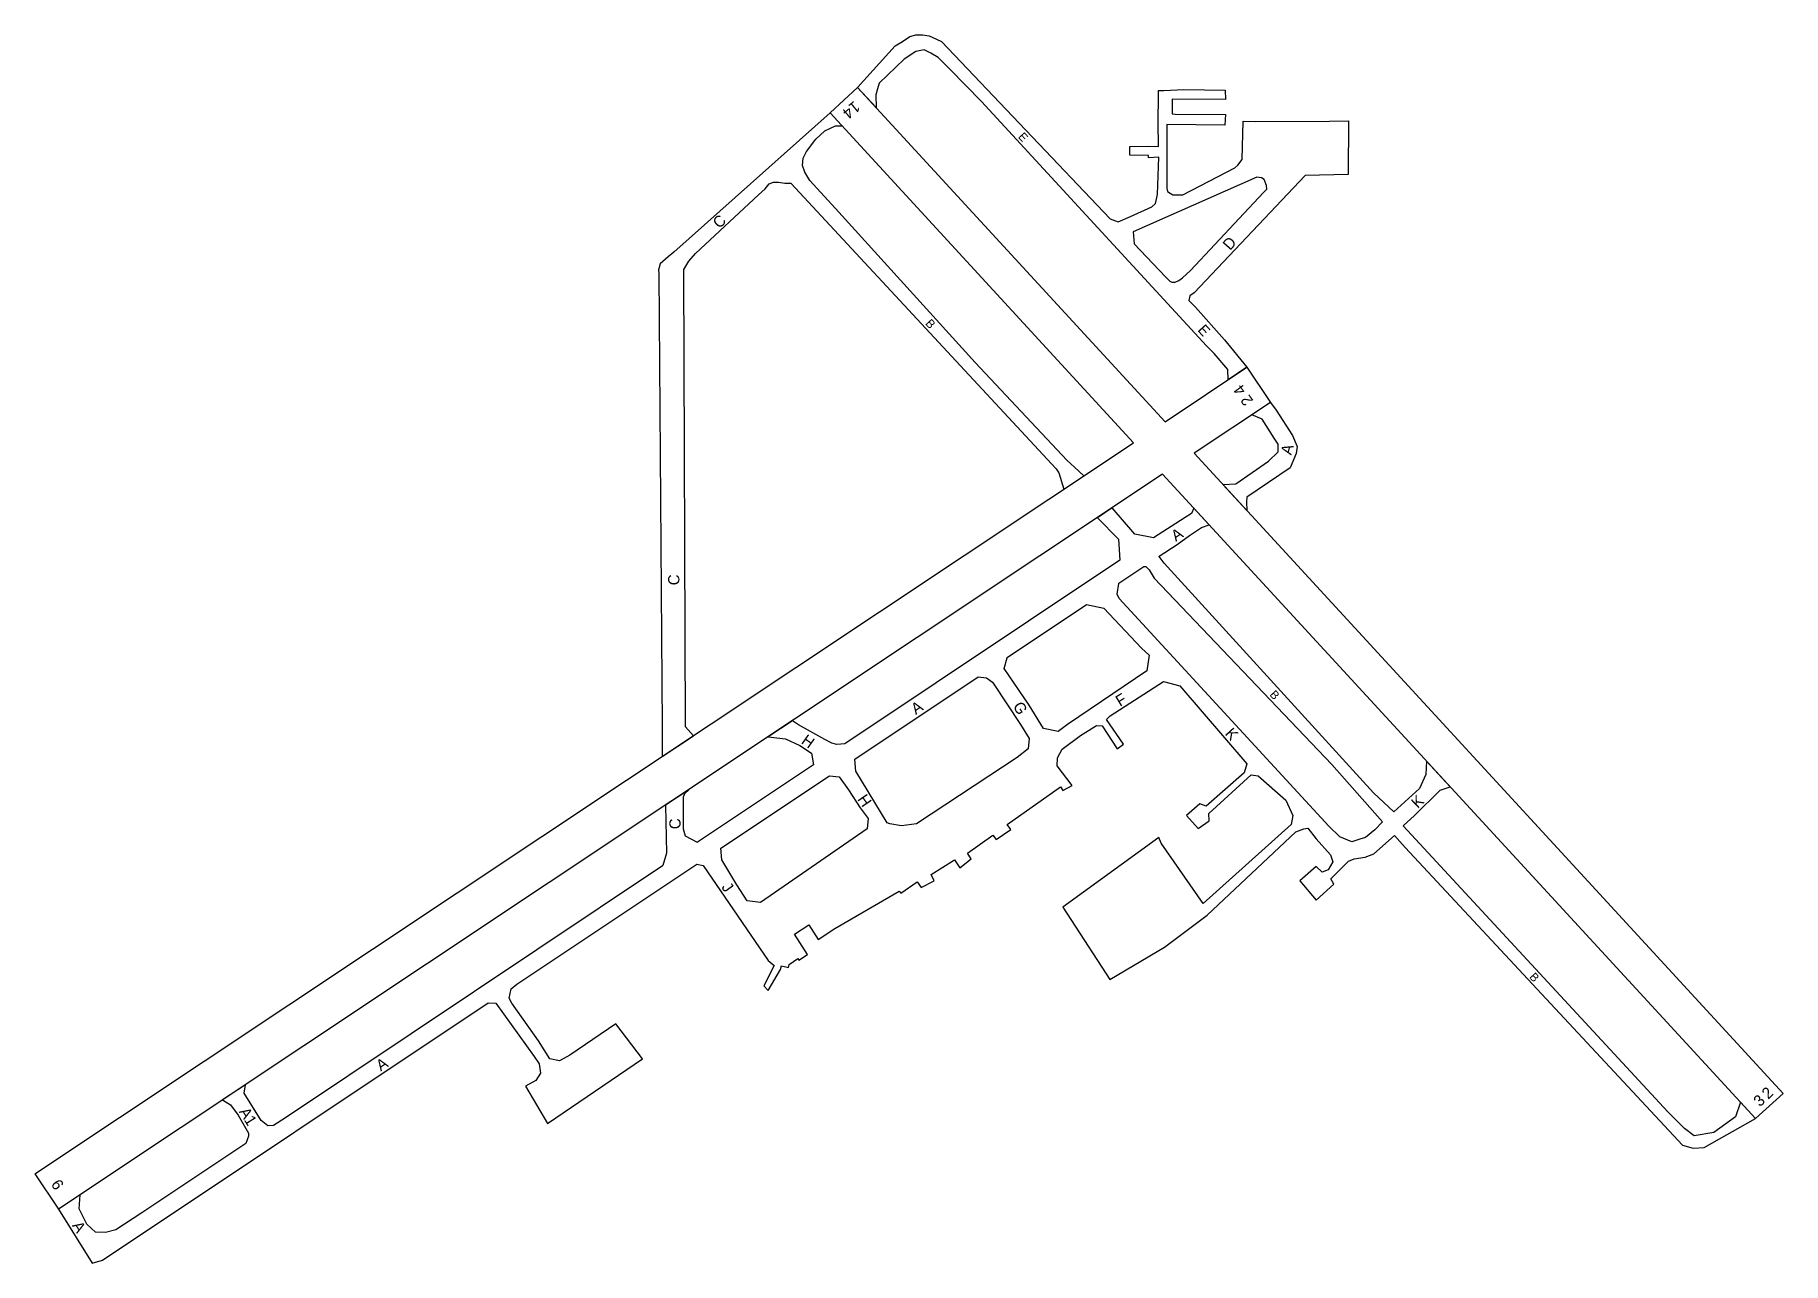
# Model space of a CAD drawing. Extents: x 0.37 to 5.04, y 1.82 to 5.1.
import ezdxf

# ---------------------------------------------------------------- set-up
doc = ezdxf.new("R2010")
doc.units = 0
doc.header["$MEASUREMENT"] = 0

msp = doc.modelspace()

# ---------------------------------------------------------------- linework, layer by layer
at = {"linetype": 'Continuous'}
for p, q in [((2.4958, 4.8901), (2.5693, 4.9576)), ((0.3725, 2.0579), (0.4353, 1.9639))]:
    msp.add_line(p, q, dxfattribs=at)
at = {"color": 254}
for points in [[(3.4536, 4.3892), (3.4714, 4.3711), (3.5488, 4.2844), (3.6091, 4.2111), (3.559, 4.1778), (3.5578, 4.2051), (3.5213, 4.248), (3.5013, 4.2681), (2.9, 4.9204), (2.8155, 5.0069), (2.7846, 5.038), (2.7646, 5.0492), (2.7468, 5.0581), (2.7246, 5.0536), (2.6936, 5.0336), (2.6271, 4.9693), (2.6226, 4.9538), (2.6182, 4.9382), (2.6186, 4.9041), (2.5693, 4.9576), (2.6692, 5.069), (2.6892, 5.0801), (2.7092, 5.0935), (2.7246, 5.0979), (2.7424, 5.0979), (2.7601, 5.0957), (2.7802, 5.0868), (2.7935, 5.0801), (3.2441, 4.6069), (3.2649, 4.5996), (3.2982, 4.6136), (3.3549, 4.6396), (3.365, 4.6483), (3.3699, 4.6722), (3.3735, 4.7721), (3.3458, 4.7704), (3.3458, 4.776), (3.2967, 4.7771), (3.2964, 4.8), (3.345, 4.8008), (3.3728, 4.8006), (3.3723, 4.8653), (3.3725, 4.9357), (3.3732, 4.9499), (3.3869, 4.9501), (3.4402, 4.9524), (3.5511, 4.9508), (3.5514, 4.9258), (3.4092, 4.9263), (3.4092, 4.8913), (3.4094, 4.8879), (3.4169, 4.8868), (3.5514, 4.8858), (3.5503, 4.8571), (3.3951, 4.8589), (3.3951, 4.6879), (3.3969, 4.6806), (3.4108, 4.6716), (3.4375, 4.6712), (3.5766, 4.7431), (3.5848, 4.7505), (3.5958, 4.7659), (3.5993, 4.8675), (3.6321, 4.867), (3.8296, 4.8681), (3.8803, 4.8689), (3.879, 4.7255), (3.7641, 4.7232), (3.4678, 4.41), (3.4568, 4.4021), (3.4536, 4.3892)], [(2.4958, 4.8901), (2.0786, 4.5186), (2.0632, 4.5054), (2.0421, 4.4871), (2.0377, 4.4715), (2.0387, 4.4611), (2.0476, 3.2515), (2.0476, 3.1723), (2.1308, 3.2277), (2.1097, 3.2515), (2.1052, 4.4721), (2.1185, 4.4943), (2.1362, 4.5143), (2.3046, 4.6716), (2.3224, 4.6871), (2.3333, 4.7004), (2.3445, 4.7049), (2.3578, 4.7049), (2.3754, 4.7026), (2.3909, 4.7026), (3.0999, 3.9402), (3.1064, 3.929), (3.1199, 3.8856), (3.1732, 3.9211), (3.1485, 3.9446), (3.1286, 3.9623), (2.8828, 4.2239), (2.5194, 4.625), (2.4419, 4.7093), (2.4286, 4.7316), (2.4219, 4.7492), (2.4242, 4.7691), (2.4331, 4.7868), (2.4574, 4.8201), (2.4818, 4.8422), (2.4973, 4.8489), (2.5106, 4.8556), (2.528, 4.8551)], [(3.4028, 4.4407), (3.408, 4.4386), (3.4169, 4.4386), (3.4269, 4.443), (3.4368, 4.4497), (3.4579, 4.4697), (3.6531, 4.6774), (3.6622, 4.6863), (3.661, 4.6962), (3.6554, 4.7123), (3.6476, 4.7168), (3.635, 4.7188), (3.5892, 4.6979), (3.3056, 4.5729), (3.3075, 4.5404), (3.3914, 4.4524), (3.4028, 4.4407)], [(3.6718, 4.117), (3.6871, 4.0967), (3.7307, 4.0287), (3.7435, 3.9998), (3.7401, 3.981), (3.724, 3.9428), (3.6091, 3.8641), (3.6074, 3.8521), (3.6086, 3.8286), (3.5444, 3.8984), (3.5796, 3.8997), (3.6668, 3.9607), (3.6928, 3.9849), (3.6928, 4.0055), (3.682, 4.0218), (3.6493, 4.0725), (3.6221, 4.0839)], [(3.4299, 3.3611), (3.6085, 3.1522), (3.6014, 3.1283), (3.4997, 3.04), (3.4829, 3.0461), (3.4476, 3.0151), (3.4786, 2.9799), (3.5078, 3.0002), (3.5068, 3.0196), (3.6199, 3.123), (3.6393, 3.1204), (3.7125, 3.0553), (3.7316, 3.0143), (3.7272, 2.9904), (3.492, 2.7802), (3.3797, 2.9411), (3.3737, 2.9556), (3.1175, 2.77), (3.2429, 2.5772), (3.3892, 2.6636), (3.503, 2.7485), (3.7396, 2.971), (3.7612, 2.9794), (3.7715, 2.9811), (3.7934, 2.9525), (3.8323, 2.9101), (3.8383, 2.8907), (3.826, 2.8695), (3.8101, 2.8632), (3.7942, 2.8783), (3.7503, 2.8406), (3.7942, 2.7887), (3.841, 2.8314), (3.8331, 2.8455), (3.8525, 2.865), (3.8799, 2.8924), (3.8949, 2.8986), (3.925, 2.9031), (3.9479, 2.9128), (4.0032, 2.9611), (4.0314, 2.929), (4.7725, 2.1347), (4.8006, 2.1265), (4.8299, 2.129), (4.9672, 2.2056), (4.9268, 2.2495), (4.9139, 2.2108), (4.8554, 2.1689), (4.8036, 2.1596), (4.777, 2.1791), (4.7326, 2.2235), (4.0261, 2.9871), (4.0568, 3.0143), (4.1248, 3.0824), (4.1521, 3.091), (4.0886, 3.16), (4.087, 3.1239), (4.0701, 3.0868), (4.0012, 3.0248), (3.9471, 3.0756), (3.3879, 3.6879), (3.3746, 3.7057), (3.3748, 3.7065), (3.4224, 3.7382), (3.4554, 3.7622), (3.4875, 3.7835), (3.5084, 3.7902), (3.4673, 3.8348), (3.4613, 3.821), (3.4436, 3.8105), (3.3596, 3.7557), (3.3093, 3.7656), (3.2495, 3.836), (3.2097, 3.8096), (3.2659, 3.7522), (3.2694, 3.6964), (3.2694, 3.6964), (2.5349, 3.2056), (2.5139, 3.2041), (2.5007, 3.2078), (2.4814, 3.2173), (2.4115, 3.2564), (2.3953, 3.2678), (2.3308, 3.2249), (2.3764, 3.219), (2.4147, 3.2017), (2.4459, 3.1815), (2.4518, 3.15), (2.4518, 3.15), (2.1421, 2.9432), (2.1421, 2.943), (2.1096, 2.9592), (2.1047, 2.9781), (2.1047, 3.0646), (2.1081, 3.0735), (2.1185, 3.0836), (2.0562, 3.0422), (2.059, 2.914), (2.0494, 2.8812), (2.0484, 2.8805), (1.0418, 2.2081), (1.0099, 2.1877), (0.9948, 2.186), (0.9762, 2.201), (0.9313, 2.2736), (0.9346, 2.296), (0.8736, 2.2554), (0.8949, 2.2426), (0.9153, 2.2151), (0.9427, 2.1672), (0.9427, 2.1585), (0.9357, 2.1394), (0.6579, 1.9538), (0.5889, 1.9087), (0.5607, 1.9017), (0.5342, 1.9025), (0.5111, 1.9238), (0.4907, 1.9645), (0.4935, 2.0026), (0.4353, 1.9639), (0.5253, 1.8203), (0.5533, 1.8276), (1.5828, 2.5144), (1.6029, 2.5139), (1.7057, 2.3714), (1.7189, 2.3518), (1.7225, 2.3271), (1.7101, 2.3076), (1.6826, 2.2925), (1.7411, 2.1925), (1.9951, 2.3651), (1.9234, 2.459), (1.8004, 2.3748), (1.7729, 2.3599), (1.7472, 2.3651), (1.7168, 2.4129), (1.6457, 2.5142), (1.6392, 2.5275), (1.6439, 2.5525), (1.659, 2.5649), (2.1399, 2.8849), (2.157, 2.8809), (2.3304, 2.6277), (2.3469, 2.614), (2.3193, 2.5601), (2.3301, 2.5479), (2.3632, 2.6039), (2.3661, 2.6136), (2.3844, 2.6086), (2.3861, 2.6171), (2.4097, 2.6326), (2.4122, 2.6288), (2.4357, 2.6441), (2.4007, 2.6976), (2.4388, 2.7226), (2.464, 2.684), (2.5084, 2.7131), (2.6801, 2.8128), (2.6848, 2.8075), (2.7282, 2.8376), (2.7389, 2.8224), (2.7735, 2.8399), (2.7653, 2.8568), (2.8281, 2.8968), (2.8423, 2.8747), (2.8725, 2.8991), (2.8629, 2.9139), (2.9308, 2.9621), (2.939, 2.9506), (2.9783, 2.9772), (2.9683, 2.991), (3.1108, 3.0915), (3.1171, 3.0814), (3.1421, 3.0952), (3.1018, 3.1475), (3.1027, 3.1687), (3.116, 3.1917), (3.1647, 3.2281), (3.2073, 3.2546), (3.2222, 3.2538), (3.2621, 3.1926), (3.2797, 3.205), (3.2337, 3.2706), (3.2435, 3.2811), (3.386, 3.3723), (3.4299, 3.3611)], [(3.3338, 3.679), (3.3392, 3.679), (3.348, 3.6701), (3.3614, 3.6479), (3.8361, 3.151), (3.971, 2.9978), (3.9506, 2.9767), (3.9258, 2.9564), (3.9108, 2.9511), (3.8887, 2.944), (3.8569, 2.9582), (3.8274, 2.9864), (3.2675, 3.5943), (3.2625, 3.6057), (3.2666, 3.6343), (3.2665, 3.6346), (3.3336, 3.6791), (3.3338, 3.679)], [(3.1808, 3.5775), (3.2272, 3.5685), (3.3271, 3.4616), (3.3479, 3.443), (3.3415, 3.4006), (3.1296, 3.2579), (3.1052, 3.2393), (3.0654, 3.2472), (3.0272, 3.3095), (2.9606, 3.4071), (2.9685, 3.4351), (2.9686, 3.4364), (3.1808, 3.5775)], [(2.6558, 2.9922), (2.6485, 2.9953), (2.5647, 3.133), (2.5628, 3.1535), (2.5615, 3.1654), (2.8913, 3.3849), (2.8914, 3.3846), (2.9135, 3.3819), (2.9295, 3.3704), (3.0047, 3.2578), (3.0278, 3.2205), (3.0251, 3.1922), (2.9958, 3.1699), (2.7264, 2.9925), (2.6865, 2.9872), (2.6558, 2.9922)], [(2.4941, 3.1207), (2.5203, 3.1179), (2.5446, 3.0835), (2.5762, 3.0353), (2.5978, 3.0064), (2.5952, 2.979), (2.3101, 2.7825), (2.2747, 2.7869), (2.2472, 2.8294), (2.2065, 2.8968), (2.2038, 2.9274), (2.4941, 3.1207)]]:
    msp.add_lwpolyline(points, dxfattribs=at)
at = {"color": 0}
for points in [[(3.3904, 4.0656), (2.5693, 4.9576)], [(2.4958, 4.8901), (3.3063, 4.0097)], [(3.3904, 4.0656), (3.6089, 4.211), (3.6718, 4.117), (3.468, 3.9814)], [(0.3725, 2.0579), (3.3063, 4.0097)], [(3.3839, 3.9254), (4.9672, 2.2056), (5.0406, 2.2731), (3.468, 3.9814)], [(3.3839, 3.9254), (0.4353, 1.9639)]]:
    msp.add_lwpolyline(points, dxfattribs=at)

# ---------------------------------------------------------------- texts
for s, height, rotation, p in [('4', 0.03, 219.539, (2.5431, 4.9088)), ('1', 0.03, 219.539, (2.5602, 4.9235)), ('E', 0.0225, 312.103, (2.9965, 4.8253)), ('C', 0.03, 43.2807, (2.1998, 4.5796)), ('D', 0.03, 48.7144, (3.564, 4.5212)), ('B', 0.0229, 312.102, (2.7486, 4.327)), ('E', 0.0281, 312.103, (3.4757, 4.3095)), ('4', 0.03, 126.274, (3.6082, 4.15)), ('2', 0.03, 126.274, (3.6271, 4.1223)), ('A', 0.03, 74.9303, (3.7274, 3.9753)), ('A', 0.03, 33.5227, (3.4191, 3.7449)), ('C', 0.03, 88.6118, (2.093, 3.6288)), ('A', 0.03, 33.5227, (2.7247, 3.283)), ('G', 0.03, 300.386, (2.9831, 3.3071)), ('F', 0.03, 31.2956, (3.2699, 3.3045)), ('B', 0.0222, 312.102, (3.6682, 3.3364)), ('H', 0.03, 324.527, (2.4167, 3.2088)), ('K', 0.03, 312.425, (3.5485, 3.232)), ('H', 0.03, 304.38, (2.5676, 3.0582)), ('K', 0.03, 43.539, (4.065, 3.0317)), ('C', 0.03, 92.5694, (2.0973, 2.9787)), ('J', 0.03, 306.171, (2.2043, 2.8228)), ('B', 0.0222, 312.102, (4.3617, 2.5829)), ('A', 0.03, 33.5227, (1.296, 2.3311)), ('2', 0.03, 43.2979, (5.0011, 2.2561)), ('3', 0.03, 43.2979, (4.9788, 2.2356)), ('A', 0.03, 301.899, (0.9165, 2.2241)), ('1', 0.03, 301.901, (0.9298, 2.2024)), ('6', 0.03, 303.5239, (0.4141, 2.0307)), ('A', 0.03, 301.899, (0.4706, 1.9203))]:
    msp.add_text(s, height=height, rotation=rotation, dxfattribs=at).set_placement(p)

doc.saveas('drawing.dxf')
